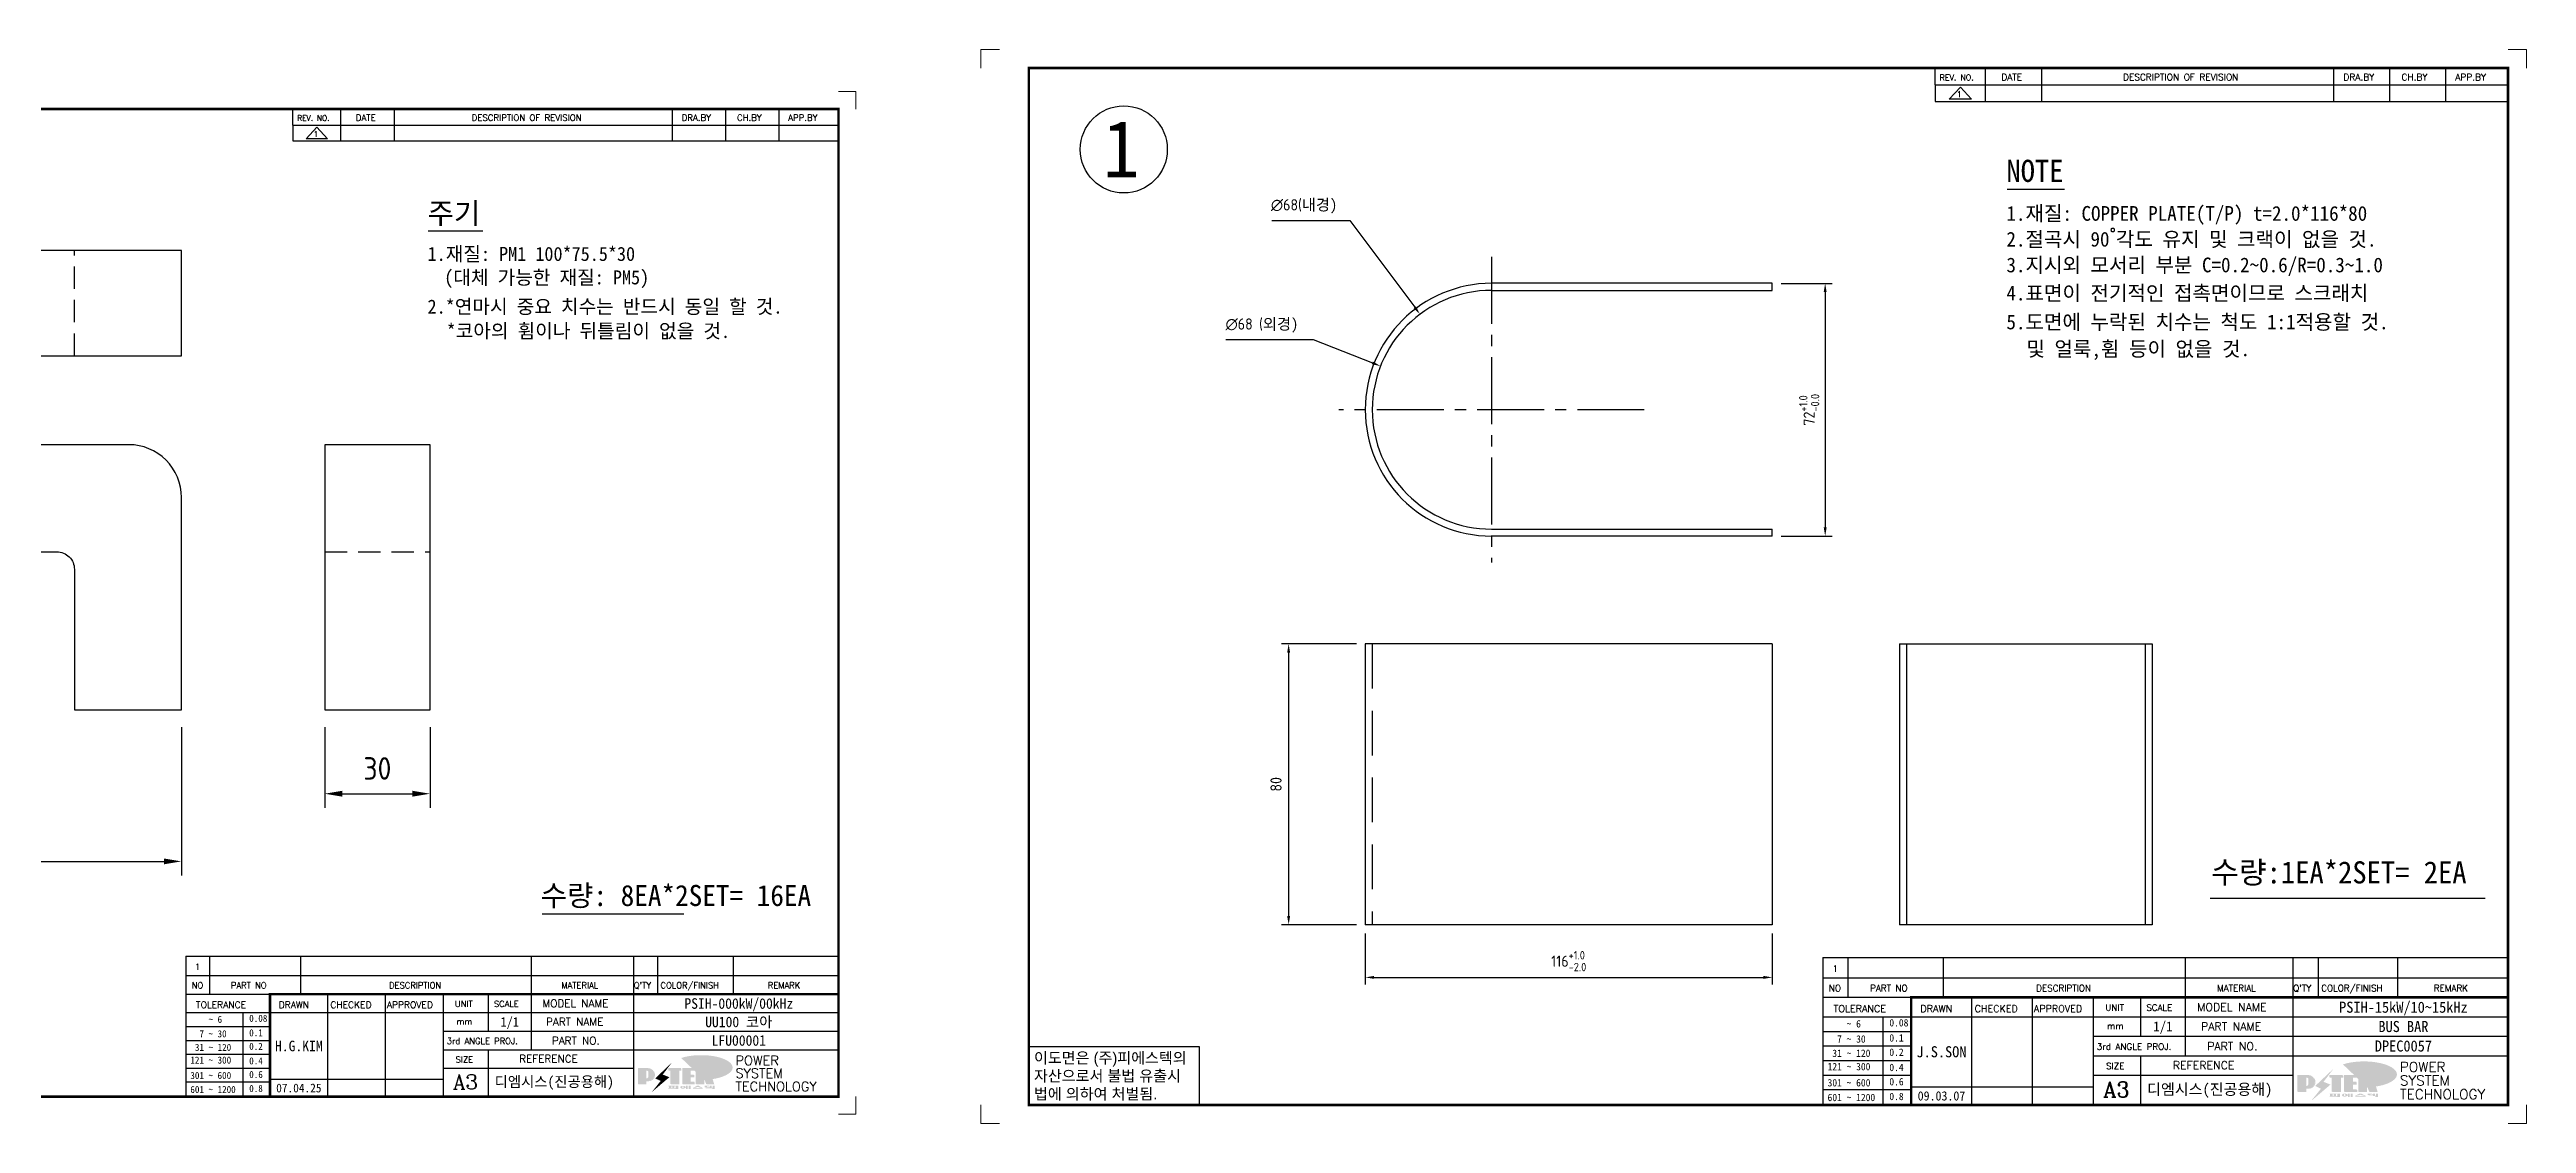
# Model space of a CAD drawing. Header units: millimetres. Extents: x 24815 to 36799, y -9299 to 5469.
# Drawn here: x 27276 to 27982, y -4595 to -4289 of the extents above; entities that cross this region are included whole.
import ezdxf
from ezdxf.enums import TextEntityAlignment as Align

# ---------------------------------------------------------------- set-up
doc = ezdxf.new("R2010")
doc.units = ezdxf.units.MM
for name, pattern in [('CENTER2', [28.575, 19.05, -3.175, 3.175, -3.175]), ('HIDDEN', [9.525, 6.35, -3.175]), ('HIDDENX2', [19.05, 12.7, -6.35])]:
    doc.linetypes.add(name, pattern=pattern)
doc.layers.add('FORMAT-1', color=7, linetype='Continuous')
doc.layers.add('line', color=3, linetype='Continuous')
doc.styles.add('h1', font='')
doc.styles.add('HAN', font='')
doc.styles.add('RC', font='ROMANC.SHX')
doc.styles.add('ROMANT', font='romant')
doc.styles.add('RT', font='ROMANT.SHX', dxfattribs={"oblique": 15})
doc.styles.get("Standard").update_dxf_attribs({"font": 'ISOCP.SHX', "bigfont": 'WHGTXT.SHX'})
doc.styles.get('h1').set_extended_font_data('New Gulim')
doc.styles.get('HAN').set_extended_font_data('GulimChe')
doc.dimstyles.new('PS-1', dxfattribs={"dimtxt": 3.2, "dimasz": 2.5, "dimexe": 2, "dimexo": 2.5, "dimgap": 2, "dimtad": 1, "dimtoh": 1, "dimrnd": 0.05, "dimzin": 12, "dimdsep": 46, "dimtxsty": 'Standard', "dimcen": 0, "dimclrt": 2, "dimazin": 3, "dimtfac": 1, "dimtofl": 0, "dimtmove": 0, "dimatfit": 3, "dimfxl": 0, "dimtolj": 1, "dimtzin": 0, "dimarcsym": 0})
doc.dimstyles.new('PS-2', dxfattribs={"dimscale": 2, "dimtxt": 3.2, "dimasz": 2.5, "dimexe": 2, "dimexo": 2.5, "dimgap": 2, "dimtad": 1, "dimtoh": 1, "dimrnd": 0.05, "dimzin": 12, "dimdsep": 46, "dimtxsty": 'Standard', "dimcen": 0, "dimclrt": 2, "dimazin": 3, "dimtfac": 1, "dimtofl": 0, "dimtmove": 0, "dimatfit": 3, "dimfxl": 0, "dimtolj": 1, "dimtzin": 0, "dimarcsym": 0})

# ---------------------------------------------------------------- blocks, each defined once
blk = doc.blocks.new('t3')
for p, q in [((0, 15.88), (46.25, 15.88)), ((0, 15.88), (0, 0)), ((46.25, 15.88), (46.25, 0)), ((0, 0), (46.25, 0))]:
    blk.add_line(p, q)
at = {"color": 1, "style": 'h1'}
for s, p in [('이도면은 (주)피에스텍의', (1.4, 11.29)), ('자산으로서 불법 유출시', (1.4, 6.41)), ('법에 의하여 처벌됨.', (1.4, 1.52))]:
    blk.add_text(s, height=3, dxfattribs=at).set_placement(p)
blk = doc.blocks.new('new LOGO')
at = {"layer": 'line'}
h = blk.add_hatch(color=253, dxfattribs=at)
edge = h.paths.add_edge_path()
edge.add_ellipse((334, 86), major_axis=(-166, 0), ratio=0.39426, start_angle=111.5127, end_angle=334.469)
edge.add_ellipse((314, 81), major_axis=(-154, 0), ratio=0.40699, start_angle=121.3066, end_angle=327.7437, ccw=False)
edge.add_line((394, 28), (395, 26))
h = blk.add_hatch(color=1, dxfattribs=at)
h.paths.add_polyline_path([(41, 16), (54, 16, 1), (54, 83), (0, 83), (0, 0), (41, 0)])
h.paths.add_polyline_path([(41, 28), (41, 72), (44, 72, -0.414214), (55, 61), (55, 39, -0.414214), (44, 28)], flags=16)
h.paths.add_polyline_path([(215, 72), (227, 72), (227, 83), (160, 83), (160, 72), (172, 72), (172, 0), (215, 0)])
h.paths.add_polyline_path([(276, 37), (295, 37), (295, 49), (276, 49), (276, 72), (295, 72), (295, 83), (234, 83), (234, 0), (297, 0), (297, 11), (276, 11)])
h.paths.add_polyline_path([(347, 35), (360, 0), (400, 0), (380, 67), (400, 83), (381, 83), (347, 62), (347, 83), (305, 83), (305, 0), (347, 0)])
h = blk.add_hatch(color=250, dxfattribs=at)
h.paths.add_polyline_path([(44, 69), (47, 69, -0.129793), (52, 68, 0.221832), (44, 72), (41, 72), (41, 28), (44, 28, 0.02048), (44, 28)], flags=17)
h.paths.add_polyline_path([(44, 14), (57, 14, 0.72362), (77, 74, -0.679777), (54, 16), (41, 16), (41, 0), (3, 0), (3, -3), (44, -3)])
h.paths.add_polyline_path([(118, 14), (71, -44), (77, -40), (121, 16), (92, 29), (173, 106), (177, 111), (89, 28)])
h.paths.add_polyline_path([(163, 72), (163, 69), (172, 69), (172, 72)], flags=17)
h.paths.add_polyline_path([(218, 69), (230, 69), (230, 80), (227, 80), (227, 72), (215, 72), (215, 0), (175, 0), (175, -3), (218, -3)])
h.paths.add_polyline_path([(298, 47), (295, 47), (295, 37), (276, 37), (276, 11), (279, 11), (279, 35), (298, 35)])
h.paths.add_polyline_path([(300, 8), (297, 8), (297, 0), (237, 0), (237, -3), (300, -3)])
h.paths.add_polyline_path([(298, 80), (295, 80), (295, 72), (276, 72), (276, 49), (279, 49), (279, 69), (298, 69)])
h.paths.add_polyline_path([(350, 80), (347, 80), (347, 62), (350, 64)])
h.paths.add_polyline_path([(350, 27), (347, 35), (347, 0), (308, 0), (308, -3), (350, -3)])
h.paths.add_polyline_path([(403, 80), (397, 80), (380, 67), (400, 0), (362, 0), (363, -3), (403, -3), (383, 64)])
blk.add_hatch(color=5, dxfattribs=at).paths.add_polyline_path([(166, 35), (131, 49), (180, 113), (92, 29), (121, 16), (74, -43)])
h = blk.add_hatch(color=250, dxfattribs=at)
edge = h.paths.add_edge_path()
edge.add_ellipse((238, -18), major_axis=(-14.3, 0), ratio=0.526336, start_angle=192.2456, end_angle=269.0748)
edge.add_line((238, -10), (238, -10))
edge.add_ellipse((238, -18), major_axis=(-14.3, 0), ratio=0.526336, start_angle=270.9252, end_angle=449.0748)
edge.add_line((238, -25), (238, -25))
edge.add_ellipse((238, -18), major_axis=(-14.3, 0), ratio=0.526336, start_angle=450.9252, end_angle=527.7544)
edge.add_line((252, -19), (254, -19))
edge.add_line((254, -19), (254, -27))
edge.add_line((254, -27), (263, -27))
edge.add_line((263, -27), (263, -10))
edge.add_line((263, -10), (254, -10))
edge.add_line((254, -10), (254, -16))
edge.add_line((254, -16), (252, -16))
h.paths.add_polyline_path([(241, -16), (241, -19, -1), (234, -19), (234, -16, -1)], flags=16)
h.paths.add_polyline_path([(278, -10), (268, -10), (268, -27), (278, -27)])
h.paths.add_polyline_path([(310, -10), (310, -11, -0.157169), (289, -18), (294, -20, 0.128407), (316, -16, 0.128407), (339, -20), (343, -18, -0.157169), (322, -11), (322, -10)])
h.paths.add_polyline_path([(342, -25), (342, -22), (290, -22), (290, -25)])
h.paths.add_polyline_path([(352, -10), (352, -16, 0.414214), (354, -18), (379, -18), (379, -20), (390, -20), (390, -10), (379, -10), (379, -14), (375, -14), (375, -15), (379, -15), (379, -16), (365, -16), (365, -15), (371, -15), (371, -14), (365, -14), (365, -13), (375, -13), (375, -10)])
h.paths.add_polyline_path([(394, -10), (394, -20), (405, -20), (405, -10)])
h.paths.add_polyline_path([(405, -27), (405, -21), (357, -21), (357, -23), (392, -23), (392, -27)])
h.paths.add_polyline_path([(200, -10), (200, -22), (193, -22), (193, -13), (197, -13), (197, -10), (161, -10), (161, -13), (164, -13), (164, -22), (161, -22), (161, -25), (200, -25), (200, -27), (214, -27), (214, -10)])
h.paths.add_polyline_path([(182, -13), (176, -13), (176, -22), (182, -22)], flags=17)
blk = doc.blocks.new('format-3')
at = {"color": 3, "lineweight": 9}
for p, q in [((0, 286.3), (0, 291.3)), ((5, 291.3), (0, 291.3)), ((414.5, 291.3), (419.5, 291.3)), ((419.5, 286.3), (419.5, 291.3)), ((0, 5), (0, 0)), ((5, 0), (0, 0)), ((414.5, 0), (419.5, 0)), ((419.5, 5), (419.5, 0))]:
    blk.add_line(p, q, dxfattribs=at)
at = {"color": 180}
for p, q in [((258.97, 281.75), (258.97, 286.3)), ((272.71, 281.75), (272.71, 286.3)), ((287.94, 281.75), (287.94, 286.3)), ((367.22, 281.75), (367.22, 286.3)), ((382.45, 281.75), (382.45, 286.3)), ((397.61, 281.75), (397.61, 286.3)), ((258.97, 281.75), (414.5, 281.75)), ((228.5, 39.49), (228.5, 5)), ((228.5, 39.49), (414.5, 39.49)), ((228.5, 34.21), (252.48, 34.21)), ((235.29, 39.49), (235.29, 34.21)), ((261.24, 34.21), (261.24, 39.49)), ((268.96, 5), (268.96, 34.21)), ((285.45, 5), (285.45, 34.21)), ((301.94, 5), (301.94, 34.21)), ((314.72, 34.21), (314.72, 23.65)), ((326.9, 39.49), (326.9, 34.21)), ((326.9, 34.21), (326.9, 18.37)), ((356.11, 39.49), (356.11, 34.21)), ((356.11, 34.21), (356.11, 5)), ((362.93, 39.49), (362.93, 34.21)), ((384.48, 39.49), (384.48, 34.21)), ((228.5, 28.93), (252.48, 28.93)), ((244.89, 5.23), (244.89, 28.93)), ((252.48, 28.93), (414.5, 28.93)), ((228.5, 24.98), (252.48, 24.98)), ((228.5, 21.03), (252.48, 21.03)), ((301.94, 23.65), (414.5, 23.65)), ((228.5, 17.08), (252.48, 17.08)), ((301.94, 18.37), (414.5, 18.37)), ((314.72, 18.37), (314.72, 5)), ((228.5, 13.13), (252.48, 13.13)), ((228.5, 9.18), (252.48, 9.18)), ((252.48, 9.95), (301.94, 9.95)), ((301.94, 13.09), (356.11, 13.09))]:
    blk.add_line(p, q, dxfattribs=at)
at = {"const_width": 0.7}
blk.add_lwpolyline([(252.48, 5), (252.48, 34.21), (414.5, 34.21)], dxfattribs=at)
at = {"layer": 'FORMAT-1', "const_width": 0.7}
blk.add_lwpolyline([(13, 5), (13, 286.3), (414.5, 286.3), (414.5, 5)], close=True, dxfattribs=at)
blk.add_blockref('t3', (13, 5))
at = {"xscale": 0.05400000000000027, "yscale": 0.05400000000000027, "zscale": 0.05400000000000027}
blk.add_blockref('new LOGO', (357.35, 8.65), dxfattribs=at)
at = {"color": 2}
for s, height, style, p in [('REV. NO.', 1.56, 'RC', (260.23, 282.95)), ('DATE', 1.788, 'RC', (276.95, 282.94)), ('DESCRIPTION OF REVISION', 1.7875, 'RC', (309.98, 282.94)), ('DRA.BY', 1.788, 'RC', (369.83, 282.94)), ('CH.BY', 1.788, 'RC', (385.59, 282.94)), ('APP.BY', 1.788, 'RC', (400.18, 282.94)), ('NO', 1.742, 'RC', (230.16, 35.83)), ('PART NO', 1.742, 'RC', (241.36, 35.83)), ('DESCRIPTION', 1.7424, 'RC', (286.43, 35.83)), ('MATERIAL', 1.742, 'RC', (335.52, 35.83)), ("Q'TY", 1.742, 'RC', (356.17, 35.83)), ('COLOR/FINISH', 1.7424, 'RC', (363.8, 35.83)), ('REMARK', 1.742, 'RC', (394.37, 35.83)), (' TOLERANCE', 1.9, 'RC', (230.11, 30.22)), ('    ~ 6', 2, 'HAN', (229.8, 26.03)), ('0.08', 2, 'HAN', (246.57, 26.31)), ('DRAWN', 1.9, 'RC', (255, 30.22)), ('CHECKED', 1.9, 'RC', (269.71, 30.22)), ('APPROVED', 1.9, 'RC', (285.8, 30.22)), ('UNIT', 1.742, 'RC', (305.19, 30.55)), ('SCALE', 1.742, 'RC', (316.32, 30.55)), ('MODEL NAME', 2.178, 'RC', (330.12, 30.46)), ('PART NAME', 2.178, 'RC', (331.17, 25.24)), ('  7 ~ 30', 2, 'HAN', (229.8, 21.91)), ('0.1', 2, 'HAN', (246.57, 22.2)), ('0.2', 2, 'HAN', (246.57, 18.32)), ('3rd ANGLE PROJ.', 1.7424, 'RC', (302.87, 19.97)), ('mm', 1.742, 'RC', (305.67, 25.56)), ('PART NO.', 2.178, 'RC', (332.84, 19.85)), ('121 ~ 300', 2, 'HAN', (229.8, 14.42)), (' 31 ~ 120', 2, 'HAN', (229.8, 18.04)), ('0.4', 2, 'HAN', (246.57, 14.2)), ('SIZE', 1.742, 'RC', (305.39, 14.71)), ('REFERENCE', 2.178, 'RC', (323.52, 14.69)), ('301 ~ 600', 2, 'HAN', (229.8, 10.04)), ('601 ~ 1200', 2, 'HAN', (229.8, 6.05)), ('0.6', 2, 'HAN', (246.57, 10.32)), ('0.8', 2, 'HAN', (246.57, 6.33))]:
    blk.add_text(s, height=height, dxfattribs=dict(at, style=style)).set_placement(p)
at = {"style": 'ROMANT'}
for s, p in [('POWER', (385.15, 13.96)), ('TECHNOLOGY', (385.15, 6.56)), ('SYSTEM', (385.15, 10.31))]:
    blk.add_text(s, height=2.7, dxfattribs=at).set_placement(p)
at = {"color": 2, "lineweight": 25, "style": 'RC'}
blk.add_text('A3', height=4.182, dxfattribs=at).set_placement((304.61, 7.14))
at = {"style": 'HAN'}
for tag, height, p in [('SCALE', 2.7, (320.81, 26.29)), ('MODEL-NAME', 3, (386.1, 31.53)), ('PART-NAME', 3, (386.1, 26.29)), ('DRA-BY', 3, (260.72, 19.44)), ('CH-BY', 3, (277.21, 19.44)), ('APP-BY', 3, (293.7, 19.44)), ('PART-NO', 3, (386.1, 21.01)), ('DRA-DATE', 2.5, (260.72, 7.47)), ('CH-DATE', 2.5, (277.21, 7.47)), ('APP-DATE', 2.5, (293.7, 7.47)), ('관련업체', 3, (333.52, 9.26))]:
    blk.add_attdef(tag, text='', height=height, dxfattribs=at).set_placement(p, align=Align.MIDDLE_CENTER)
blk = doc.blocks.new('no3')
at = {"color": 180}
for p, q in [((0, 5.5), (0, 0)), ((0, 5.5), (186, 5.5)), ((6.79, 5.5), (6.79, 0)), ((32.74, 0.11), (32.74, 5.5)), ((98.4, 5.5), (98.4, 0)), ((127.61, 5.5), (127.61, 0)), ((134.43, 5.5), (134.43, 0)), ((155.98, 5.5), (155.98, 0))]:
    blk.add_line(p, q, dxfattribs=at)
at = {"color": 2, "style": 'RT', "oblique": 15}
blk.add_attdef('NO', text='', height=1.74, dxfattribs=at).set_placement((3.38, 2.51), align=Align.MIDDLE_CENTER)
at = {"color": 2, "style": 'HAN'}
for tag, p in [('PART-NO', (19.76, 2.75)), ('MATERIAL', (111.38, 2.75)), ("Q'TY", (131.02, 2.75)), ('COLOR/FINISH', (145.2, 2.75)), ('REMARK', (170.76, 2.75))]:
    blk.add_attdef(tag, text='', height=2.9, dxfattribs=at).set_placement(p, align=Align.MIDDLE_CENTER)
blk.add_attdef('DESCRIPTION', text='', height=2.9, dxfattribs=at).set_placement((34.51, 2.75), align=Align.MIDDLE_LEFT)
blk = doc.blocks.new('re3')
at = {"color": 180}
for p, q in [((0, 0), (0, -4.55)), ((0, -4.55), (155.53, -4.55)), ((6.87, -0.64), (3.86, -3.91)), ((9.88, -3.91), (3.86, -3.91)), ((6.87, -0.64), (9.88, -3.91)), ((13.74, -4.55), (13.74, 0)), ((28.97, -4.55), (28.97, 0)), ((108.25, -4.55), (108.25, 0)), ((123.49, -4.55), (123.49, 0)), ((138.64, -4.55), (138.64, 0))]:
    blk.add_line(p, q, dxfattribs=at)
at = {"color": 2, "style": 'RC', "oblique": 15}
blk.add_attdef('REV.NO', text='', height=1.56, dxfattribs=at).set_placement((6.59, -2.56), align=Align.MIDDLE_CENTER)
blk.add_attdef('-1', text='', height=1.56, dxfattribs=at).set_placement((9.37, -1.66), align=Align.MIDDLE_LEFT)
at = {"color": 2, "style": 'HAN'}
for tag, p in [('REV.-DATE', (21.36, -2.28)), ('DRA.BY', (115.87, -2.28)), ('CH.BY', (131.07, -2.28)), ('APP.BY', (147.09, -2.28))]:
    blk.add_attdef(tag, text='', height=2.5, dxfattribs=at).set_placement(p, align=Align.MIDDLE_CENTER)
blk.add_attdef('DESCRIPTION-OF-REVISION', text='', height=2.5, dxfattribs=at).set_placement((31.61, -2.28), align=Align.MIDDLE_LEFT)
blk = doc.blocks.new('*D1140')
at = {"color": 0, "lineweight": -2}
for p, q in [((27624.02, -4337.5), (27646.23, -4337.5)), ((27646.23, -4337.5), (27664.77, -4362.23))]:
    blk.add_line(p, q, dxfattribs=at)
at = {"color": 0}
blk.add_solid([(27665.11, -4361.98), (27664.44, -4362.48), (27666.27, -4364.23)], dxfattribs=at)
at = {"layer": 'Defpoints', "color": 0}
for p in [(27666.27, -4364.23), (27707.07, -4418.63)]:
    blk.add_point(p, dxfattribs=at)
at = {"color": 2, "insert": (27633.23, -4333.49), "char_height": 3.2, "attachment_point": 5}
blk.add_mtext('\\A1;∅68({\\fGulimChe|b0|i0|c129|p49;내경)}', dxfattribs=at)
blk = doc.blocks.new('*D1141')
at = {"color": 0, "lineweight": -2}
for p, q in [((27610.97, -4371.45), (27635.81, -4371.45)), ((27635.81, -4371.45), (27652.7, -4378.08))]:
    blk.add_line(p, q, dxfattribs=at)
at = {"color": 0}
blk.add_solid([(27652.85, -4377.69), (27652.55, -4378.47), (27655.03, -4379)], dxfattribs=at)
at = {"layer": 'Defpoints', "color": 0}
for p in [(27655.03, -4379), (27718.32, -4403.86)]:
    blk.add_point(p, dxfattribs=at)
at = {"color": 2, "insert": (27621.22, -4367.44), "char_height": 3.2, "attachment_point": 5}
blk.add_mtext('\\A1;∅68 ({\\fGulimChe|b0|i0|c129|p49;외경)}', dxfattribs=at)
blk = doc.blocks.new('*D1142')
at = {"color": 0, "lineweight": -2}
for p, q in [((27648.17, -4458.12), (27626.84, -4458.12)), ((27628.84, -4460.62), (27628.84, -4535.62)), ((27648.17, -4538.12), (27626.84, -4538.12))]:
    blk.add_line(p, q, dxfattribs=at)
at = {"color": 0}
for points in [[(27628.42, -4460.62), (27629.25, -4460.62), (27628.84, -4458.12)], [(27628.42, -4535.62), (27629.25, -4535.62), (27628.84, -4538.12)]]:
    blk.add_solid(points, dxfattribs=at)
at = {"layer": 'Defpoints', "color": 0}
for p in [(27650.67, -4458.12), (27628.84, -4538.12), (27650.67, -4538.12)]:
    blk.add_point(p, dxfattribs=at)
at = {"color": 2, "insert": (27625.24, -4498.12), "char_height": 3.2, "attachment_point": 5, "rotation": 90}
blk.add_mtext('\\A1;80', dxfattribs=at)
blk = doc.blocks.new('*D1143')
at = {"color": 0, "lineweight": -2}
for p, q in [((27650.67, -4540.62), (27650.67, -4555.11)), ((27766.67, -4540.62), (27766.67, -4555.11)), ((27653.17, -4553.11), (27764.17, -4553.11))]:
    blk.add_line(p, q, dxfattribs=at)
at = {"color": 0}
for points in [[(27653.17, -4552.7), (27653.17, -4553.53), (27650.67, -4553.11)], [(27764.17, -4552.7), (27764.17, -4553.53), (27766.67, -4553.11)]]:
    blk.add_solid(points, dxfattribs=at)
at = {"layer": 'Defpoints', "color": 0}
for p in [(27650.67, -4538.12), (27766.67, -4538.12), (27766.67, -4553.11)]:
    blk.add_point(p, dxfattribs=at)
at = {"color": 2, "insert": (27708.67, -4548.49), "char_height": 3.2, "attachment_point": 5}
blk.add_mtext('\\A1;116{\\H2.400000;\\S+1.0^ -2.0;}', dxfattribs=at)
blk = doc.blocks.new('*D1215')
at = {"color": 0, "lineweight": -2}
for p, q in [((27769.17, -4355.43), (27783.75, -4355.43)), ((27781.75, -4357.93), (27781.75, -4424.93)), ((27769.17, -4427.43), (27783.75, -4427.43))]:
    blk.add_line(p, q, dxfattribs=at)
at = {"color": 0}
for points in [[(27781.33, -4357.93), (27782.17, -4357.93), (27781.75, -4355.43)], [(27781.33, -4424.93), (27782.17, -4424.93), (27781.75, -4427.43)]]:
    blk.add_solid(points, dxfattribs=at)
at = {"layer": 'Defpoints', "color": 0}
for p in [(27766.67, -4355.43), (27766.67, -4427.43), (27781.75, -4427.43)]:
    blk.add_point(p, dxfattribs=at)
at = {"color": 2, "insert": (27777.19, -4391.43), "char_height": 3.2, "attachment_point": 5, "rotation": 90}
blk.add_mtext('\\A1;72{\\H2.400000;\\S+1.0^ -0.0;}', dxfattribs=at)
blk = doc.blocks.new('*D1288')
at = {"color": 0, "lineweight": -2}
for p, q in [((27213.28, -4481.89), (27213.28, -4524.07)), ((27313.28, -4481.89), (27313.28, -4524.07)), ((27218.28, -4520.07), (27308.28, -4520.07))]:
    blk.add_line(p, q, dxfattribs=at)
at = {"color": 0}
for points in [[(27218.28, -4519.24), (27218.28, -4520.91), (27213.28, -4520.07)], [(27308.28, -4519.24), (27308.28, -4520.91), (27313.28, -4520.07)]]:
    blk.add_solid(points, dxfattribs=at)
at = {"layer": 'Defpoints', "color": 0}
for p in [(27213.28, -4476.89), (27313.28, -4476.89), (27313.28, -4520.07)]:
    blk.add_point(p, dxfattribs=at)
at = {"color": 2, "insert": (27263.28, -4512.87), "char_height": 6.4, "attachment_point": 5}
blk.add_mtext('\\A1;100', dxfattribs=at)
blk = doc.blocks.new('*D1291')
at = {"color": 0, "lineweight": -2}
for p, q in [((27354.13, -4481.89), (27354.13, -4504.8)), ((27384.13, -4481.89), (27384.13, -4504.8)), ((27359.13, -4500.8), (27379.13, -4500.8))]:
    blk.add_line(p, q, dxfattribs=at)
at = {"color": 0}
for points in [[(27359.13, -4499.96), (27359.13, -4501.63), (27354.13, -4500.8)], [(27379.13, -4499.96), (27379.13, -4501.63), (27384.13, -4500.8)]]:
    blk.add_solid(points, dxfattribs=at)
at = {"layer": 'Defpoints', "color": 0}
for p in [(27354.13, -4476.89), (27384.13, -4476.89), (27384.13, -4500.8)]:
    blk.add_point(p, dxfattribs=at)
at = {"color": 2, "insert": (27369.13, -4493.6), "char_height": 6.4, "attachment_point": 5}
blk.add_mtext('\\A1;30', dxfattribs=at)

msp = doc.modelspace()

# ---------------------------------------------------------------- linework, layer by layer
for p, q in [((27833.583, -4328.603), (27849.923, -4328.603)), ((27383.593, -4340.459), (27399.155, -4340.459)), ((27891.504, -4530.502), (27969.893, -4530.502)), ((27416.115, -4535.006), (27456.493, -4535.006))]:
    msp.add_line(p, q)
at = {"color": 2, "linetype": 'HIDDEN'}
for p, q in [((27282.779, -4376.047), (27282.779, -4346.047)), ((27354.132, -4431.889), (27384.132, -4431.889))]:
    msp.add_line(p, q, dxfattribs=at)
at = {"color": 1, "linetype": 'CENTER2'}
for p, q in [((27686.673, -4347.91), (27686.673, -4434.944)), ((27730.191, -4391.427), (27643.156, -4391.427))]:
    msp.add_line(p, q, dxfattribs=at)
at = {"color": 6}
for p, q in [((27766.673, -4355.427), (27686.673, -4355.427)), ((27766.673, -4357.427), (27766.673, -4355.427)), ((27686.673, -4357.427), (27766.673, -4357.427)), ((27686.673, -4425.427), (27766.673, -4425.427)), ((27766.673, -4427.427), (27766.673, -4425.427)), ((27766.673, -4427.427), (27686.673, -4427.427)), ((27650.673, -4458.118), (27650.673, -4538.118)), ((27766.673, -4458.118), (27650.673, -4458.118)), ((27766.673, -4458.118), (27766.673, -4538.118)), ((27802.921, -4458.118), (27802.921, -4538.118)), ((27802.921, -4458.118), (27874.921, -4458.118)), ((27804.921, -4458.118), (27804.921, -4538.118)), ((27872.921, -4458.118), (27872.921, -4538.118)), ((27874.921, -4458.118), (27874.921, -4538.118)), ((27766.673, -4538.118), (27650.673, -4538.118)), ((27874.921, -4538.118), (27802.921, -4538.118))]:
    msp.add_line(p, q, dxfattribs=at)
at = {"color": 2, "linetype": 'HIDDENX2'}
msp.add_line((27652.673, -4458.118), (27652.673, -4538.118), dxfattribs=at)
at = {"color": 3}
for points in [[(27213.279, -4376.047), (27313.279, -4376.047), (27313.279, -4346.047), (27213.279, -4346.047)], [(27354.132, -4401.389), (27354.132, -4476.889), (27384.132, -4476.889), (27384.132, -4401.389)]]:
    msp.add_lwpolyline(points, close=True, dxfattribs=at)
msp.add_lwpolyline([(27313.279, -4416.389, 0.4142136), (27298.279, -4401.389), (27228.279, -4401.389, 0.4142136), (27213.279, -4416.389), (27213.279, -4476.889), (27243.779, -4476.889), (27243.779, -4436.889, -0.4142136), (27248.779, -4431.889), (27277.779, -4431.889, -0.4142136), (27282.779, -4436.889), (27282.779, -4476.889), (27313.279, -4476.889)], format="xyb", close=True, dxfattribs=at)
msp.add_circle((27581.85, -4317.284), 12.402)
at = {"color": 6}
for radius in [36, 34]:
    msp.add_arc((27686.673, -4391.427), radius, 90, 270, dxfattribs=at)

# ---------------------------------------------------------------- block references
at = {"xscale": 1.05000000000291, "yscale": 1.05000000000291, "zscale": 1.05000000000291}
msp.add_blockref('format-3', (27541.141, -4594.71), dxfattribs=at).add_auto_attribs({'DRA-DATE': '09.03.07', 'DRA-BY': 'J.S.SON', 'MODEL-NAME': 'PSIH-15kW/10~15kHz', 'PART-NAME': 'BUS BAR', 'PART-NO': 'DPEC0057', 'SCALE': '1/1', '관련업체': '디엠시스(진공용해)'})
ref = msp.add_blockref('re3', (27813.055, -4298.872), dxfattribs=dict(xscale=1.05000000000291, yscale=1.05000000000291, zscale=1.05000000000291))
ref.add_attrib('REV.NO', '1', dxfattribs={"color": 2, "height": 1.638, "style": 'RC'}).set_placement((27819.973, -4301.558), align=Align.MIDDLE_CENTER)
msp.add_blockref('format-3', (27086.026, -4592.085)).add_auto_attribs({'DRA-DATE': '07.04.25', 'DRA-BY': 'H.G.KIM', 'MODEL-NAME': 'PSIH-000kW/00kHz', 'PART-NAME': 'UU100 코아', 'PART-NO': 'LFU00001', 'SCALE': '1/1', '관련업체': '디엠시스(진공용해)'})
ref = msp.add_blockref('re3', (27344.991, -4310.335))
ref.add_attrib('REV.NO', '1', dxfattribs={"color": 2, "height": 1.56, "style": 'RC'}).set_placement((27351.58, -4312.892), align=Align.MIDDLE_CENTER)
ref = msp.add_blockref('no3', (27314.526, -4552.591))
ref.add_attrib('NO', '1', dxfattribs={"color": 2, "height": 1.74, "style": 'RT'}).set_placement((27317.91, -4550.084), align=Align.MIDDLE_CENTER)
ref = msp.add_blockref('no3', (27781.066, -4553.241), dxfattribs=dict(xscale=1.05000000000291, yscale=1.05000000000291, zscale=1.05000000000291))
ref.add_attrib('NO', '1', dxfattribs={"color": 2, "height": 1.827, "style": 'RT'}).set_placement((27784.619, -4550.609), align=Align.MIDDLE_CENTER)

# ---------------------------------------------------------------- texts
at = {"color": 2, "style": 'HAN'}
for s, height, p in [('1', 16.2, (27575.881, -4325.259)), ('NOTE', 6.3, (27833.403, -4326.54)), ('1.재질: COPPER PLATE(T/P) t=2.0*116*80', 4.2, (27833.403, -4337.612)), ('2.절곡시 90˚각도 유지 및 크랙이 없을 것.', 4.2, (27833.403, -4344.962)), ('3.지시외 모서리 부분 C=0.2~0.6/R=0.3~1.0', 4.2, (27833.403, -4352.287)), ('4.표면이 전기적인 접촉면이므로 스크래치', 4.2, (27833.403, -4360.304)), ('5.도면에 누락된 치수는 척도 1:1적용할 것.', 4.2, (27833.403, -4368.529)), ('및 얼룩,휨 등이 없을 것.', 4.2, (27839.116, -4376.193)), ('수량:1EA*2SET= 2EA', 6.3, (27891.749, -4526.357))]:
    msp.add_text(s, height=height, dxfattribs=at).set_placement(p)
at = {"color": 3, "style": 'HAN'}
for s, height, p in [('주기', 6, (27383.422, -4338.495)), ('1.재질: PM1 100*75.5*30', 4, (27383.422, -4349.04)), ('(대체 가능한 재질: PM5)', 4, (27388.18, -4355.729)), ('2.*연마시 중요 치수는 반드시 동일 할 것.', 4, (27383.422, -4364.052)), ('*코아의 휨이나 뒤틀림이 없을 것.', 4, (27388.865, -4370.993)), ('수량: 8EA*2SET= 16EA', 6, (27415.65, -4532.783))]:
    msp.add_text(s, height=height, dxfattribs=at).set_placement(p)

# ---------------------------------------------------------------- dimensions: what is measured, and where the dimension line sits
for p1, p2, text, picture, middle in [((27707.072, -4418.628), (27666.275, -4364.226), '<>({\\fGulimChe|b0|i0|c129|p49;내경)}', '*D1140', (27633.234, -4337.498)), ((27718.32, -4403.857), (27655.027, -4378.997), '<> ({\\fGulimChe|b0|i0|c129|p49;외경)}', '*D1141', (27621.215, -4371.449))]:
    dim = msp.add_diameter_dim_2p(p1=p1, p2=p2, text=text, dimstyle='PS-1')
    dim.commit()
    dim.dimension.update_dxf_attribs({"geometry": picture, "text_midpoint": middle, "dimtype": 163})
dim = msp.add_linear_dim(base=(27781.751, -4427.427), p1=(27766.673, -4355.427), p2=(27766.673, -4427.427), angle=90, dimstyle='PS-1', override={"dimgap": 2, "dimtol": 1, "dimlim": 0, "dimtp": 1, "dimtm": 1e-09, "dimtfac": 0.75, "dimtdec": 1})
dim.commit()
dim.dimension.update_dxf_attribs({"geometry": '*D1215', "text_midpoint": (27777.189, -4391.427)})
dim = msp.add_linear_dim(base=(27628.836, -4538.118), p1=(27650.673, -4458.118), p2=(27650.673, -4538.118), angle=90, dimstyle='PS-1')
dim.commit()
dim.dimension.update_dxf_attribs({"geometry": '*D1142', "text_midpoint": (27625.236, -4498.118)})
for base, p1, p2, picture, middle in [((27313.279, -4520.072), (27213.279, -4476.889), (27313.279, -4476.889), '*D1288', (27263.279, -4512.872)), ((27384.132, -4500.795), (27354.132, -4476.889), (27384.132, -4476.889), '*D1291', (27369.132, -4493.595))]:
    dim = msp.add_linear_dim(base=base, p1=p1, p2=p2, dimstyle='PS-2')
    dim.commit()
    dim.dimension.update_dxf_attribs({"geometry": picture, "text_midpoint": middle})
dim = msp.add_linear_dim(base=(27766.673, -4553.113), p1=(27650.673, -4538.118), p2=(27766.673, -4538.118), dimstyle='PS-1', override={"dimgap": 2, "dimtol": 1, "dimlim": 0, "dimtp": 1, "dimtm": 2, "dimtfac": 0.75, "dimtdec": 1})
dim.commit()
dim.dimension.update_dxf_attribs({"geometry": '*D1143', "text_midpoint": (27708.673, -4548.491)})

doc.saveas('drawing.dxf')
